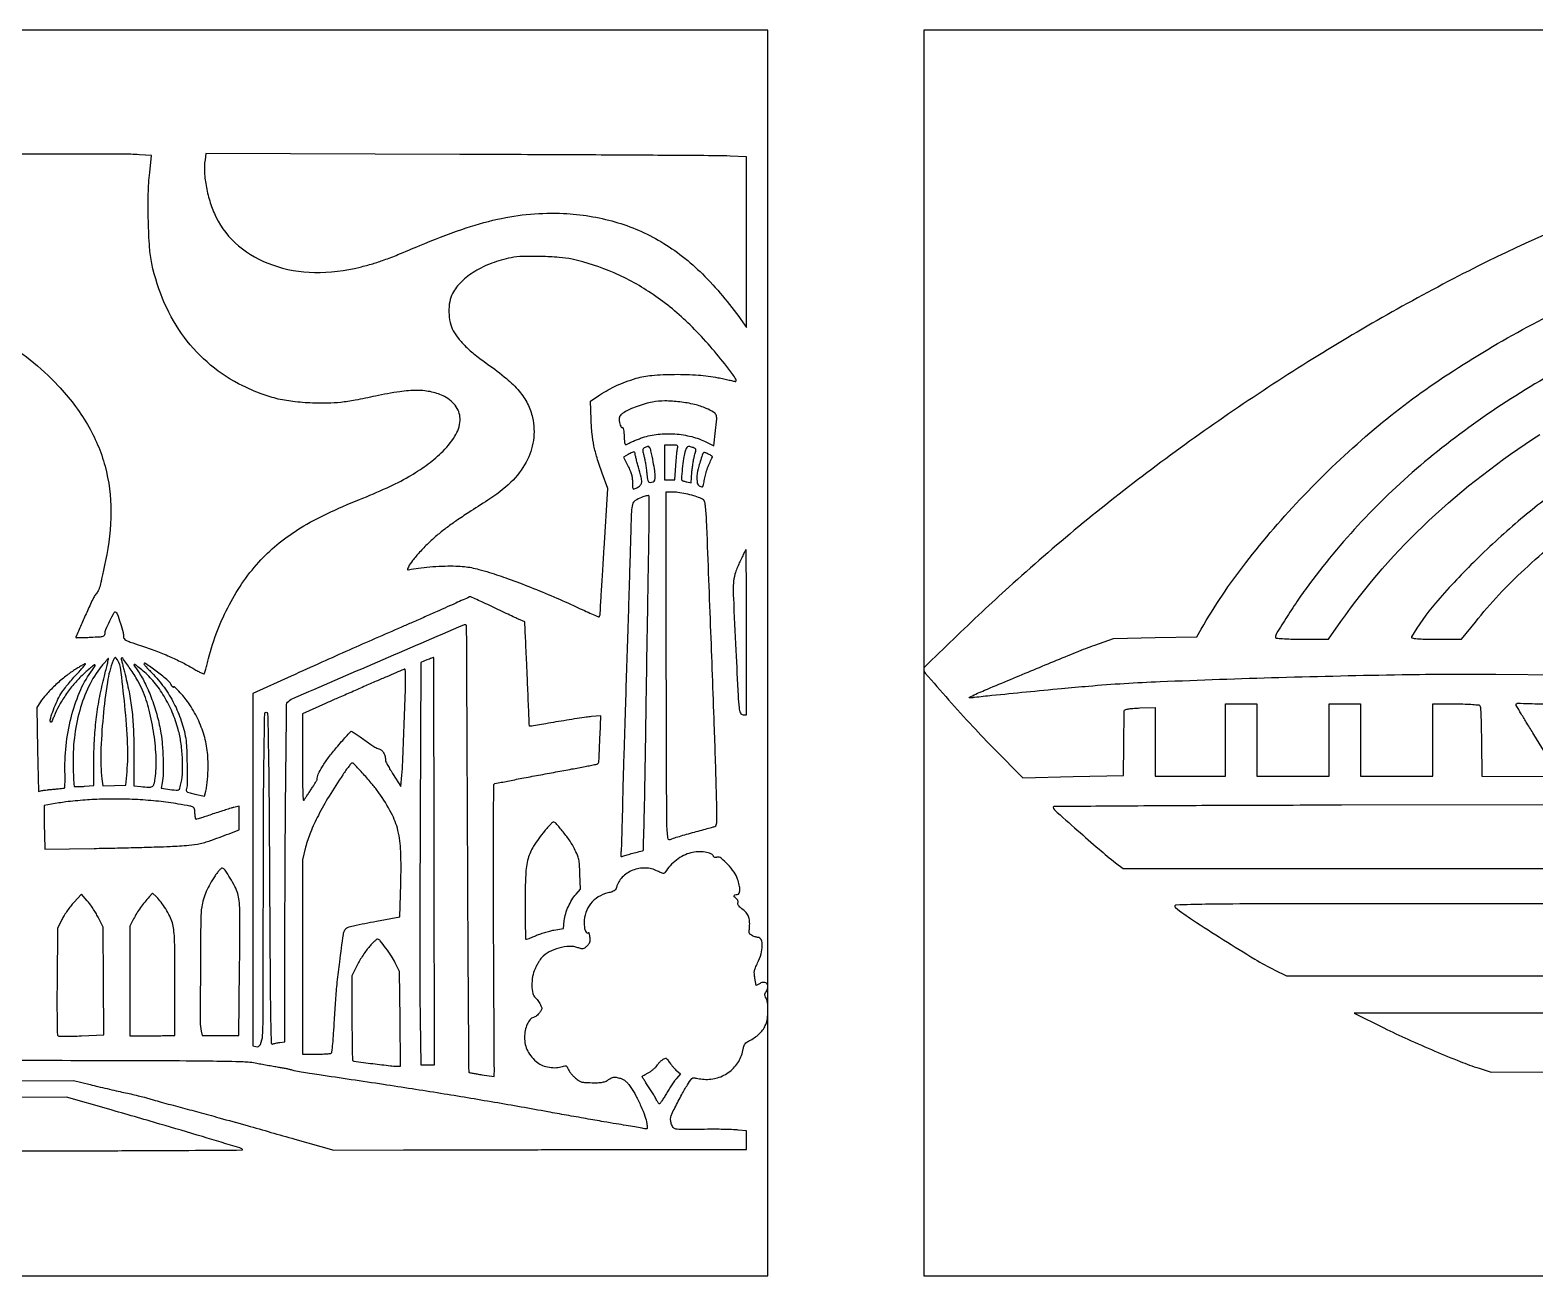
# Model space of a CAD drawing. Header units: millimetres. Extents: x 8 to 202, y 10 to 284.
# Drawn here: x 53.81 to 102.12, y 102 to 142 of the extents above; entities that cross this region are included whole.
import ezdxf

# ---------------------------------------------------------------- set-up
doc = ezdxf.new("R2010")
doc.units = ezdxf.units.MM
doc.layers.add('CUT', color=1, linetype='Continuous')
doc.layers.add('ENGRAVE', color=7, linetype='Continuous')

msp = doc.modelspace()

# ---------------------------------------------------------------- linework, layer by layer
at = {"layer": 'CUT'}
for points in [[(7.5, 102), (77.5, 102), (77.5, 142), (7.5, 142)], [(82.5, 102), (152.5, 102), (152.5, 142), (82.5, 142)]]:
    msp.add_lwpolyline(points, close=True, dxfattribs=at)
at = {"layer": 'ENGRAVE'}
for points in [[(45.417, 137.958, 0.000007), (44.394, 137.948, 0.132781)], [(52.823, 132.096, -0.035947), (53.814, 131.412, -0.034277), (54.714, 130.583, -0.055888), (55.651, 129.341, -0.067581), (56.218, 127.997, -0.067083), (56.409, 126.542, -0.053958), (56.234, 124.972, 0.001802), (56.189, 124.767, 0.001757), (56.146, 124.559, 0.001731), (56.108, 124.377, 0.006568), (56.087, 124.262, -0.027014), (56.066, 124.172, -0.02238), (56.035, 124.079, -0.022956), (55.998, 123.996, -0.054837), (55.962, 123.939, 0.016753), (55.925, 123.89, 0.011173), (55.885, 123.831, 0.011256), (55.849, 123.772, 0.02158), (55.824, 123.723, 0.002421), (55.631, 123.304, 0.002722), (55.449, 122.9, 0.000257), (55.278, 122.511, 0.332975), (55.281, 122.496, 0.181993), (55.293, 122.492, 0.000791), (55.426, 122.495, 0.00366), (55.578, 122.499, 0.002284), (55.757, 122.507, 0.003569), (56.045, 122.522, 0.045201), (56.153, 122.539, 0.160045), (56.201, 122.569, 0.175375), (56.22, 122.621, -0.101168), (56.248, 122.757, -0.013108), (56.372, 123.028, -0.007492), (56.512, 123.303, -0.434237), (56.561, 123.316, -0.173898), (56.611, 123.253, -0.006158), (56.71, 122.952, -0.009271), (56.796, 122.657, -0.085668), (56.809, 122.525, 0.190215), (56.828, 122.463, 0.104516), (56.891, 122.411, 0.035567), (57.028, 122.353, 0.003637), (57.362, 122.239, -0.009833), (57.847, 122.067, -0.012767), (58.284, 121.89, -0.013842), (58.679, 121.705, -0.016884), (59.037, 121.509, 0.007107), (59.169, 121.433, 0.011467), (59.283, 121.373, 0.005307), (59.38, 121.327, 0.315871), (59.398, 121.33, 0.124717), (59.41, 121.349, 0.001651), (59.449, 121.484, 0.004614), (59.494, 121.642, 0.002999), (59.542, 121.825, -0.028579), (59.828, 122.721, -0.030524), (60.209, 123.557, -0.031398), (60.677, 124.319, -0.034567), (61.224, 124.991, -0.035864), (61.812, 125.535, -0.031453), (62.497, 126.017, -0.026932), (63.334, 126.469, -0.015422), (64.388, 126.928, 0.012068), (65.272, 127.307, 0.022426), (65.967, 127.662, 0.026943), (66.53, 128.025, 0.033488), (67.009, 128.422, 0.060779), (67.45, 128.958, 0.12763), (67.616, 129.467, 0.167238), (67.495, 129.902, 0.125018), (67.118, 130.232, 0.062947), (66.709, 130.379, 0.053166), (66.252, 130.431, 0.039361), (65.68, 130.39, 0.015491), (64.902, 130.248, -0.006884), (64.249, 130.116, -0.018715), (63.783, 130.047, -0.022447), (63.363, 130.02, -0.014498), (62.875, 130.024, -0.02026), (62.249, 130.073, -0.030728), (61.711, 130.171, -0.031353), (61.198, 130.333, -0.022311), (60.645, 130.574, -0.058762), (59.609, 131.244, -0.059959), (58.765, 132.132, -0.057811), (58.132, 133.225, -0.048411), (57.72, 134.502, -0.038013), (57.647, 135.023, -0.010051), (57.61, 135.864, -0.010676), (57.608, 136.74, -0.021777), (57.652, 137.426), (57.71, 137.97), (57.324, 137.997, 0.017658), (56.761, 138.017, 0.000529), (54.406, 138.015, 0.000979), (51.488, 138.004, 0.000524)], [(104.932, 136.439, 0.028718), (99.987, 134.264, 0.021854), (94.836, 131.346, 0.021324), (89.809, 127.895, 0.023115), (85.233, 124.114, 0.00421), (84.378, 123.324, 0.003222), (83.456, 122.447, 0.000427), (82.532, 121.556, 0.203373), (82.5, 121.481, 0.18169), (82.549, 121.352, 0.001408), (83.301, 120.496, 0.005676), (84.074, 119.644, 0.00785), (84.787, 118.897), (85.679, 117.993), (87.298, 118.03), (88.918, 118.066), (88.925, 119.067, -0.00064), (88.928, 119.457, -0.000958), (88.933, 119.796, -0.000389), (88.937, 120.088, -0.021078), (88.94, 120.143, -0.291934), (88.968, 120.178, -0.038285), (89.064, 120.204, -0.027686), (89.214, 120.223, -0.008999), (89.438, 120.235), (89.928, 120.252), (89.928, 119.15), (89.928, 118.048), (91.057, 118.048), (92.186, 118.048), (92.186, 119.207), (92.186, 120.366), (92.691, 120.366), (93.196, 120.366), (93.196, 119.207), (93.196, 118.048), (94.355, 118.048), (95.514, 118.048), (95.514, 119.207), (95.514, 120.366), (96.019, 120.366), (96.524, 120.366), (96.524, 119.207), (96.524, 118.048), (97.683, 118.048), (98.841, 118.048), (98.841, 119.207), (98.841, 120.366), (99.581, 120.366, -0.006703), (99.884, 120.362, -0.012904), (100.126, 120.349, -0.008364), (100.316, 120.331, -0.230282), (100.358, 120.305, -0.126937), (100.373, 120.255, -0.001792), (100.387, 119.939, -0.004855), (100.399, 119.572, -0.003164), (100.405, 119.147), (100.416, 118.05), (102.727, 118.034)], [(102.927, 121.287), (100.869, 121.307, 0.006637), (97.856, 121.296, 0.002994), (93.905, 121.205, 0.002773), (90.089, 121.073, 0.011505), (87.789, 120.928, 0.002022), (86.926, 120.85, 0.000891), (85.786, 120.741, 0.000742), (84.688, 120.631, 0.004797), (84.134, 120.57, -0.005172), (84.01, 120.557, -0.089608), (83.97, 120.56, -0.639221), (83.967, 120.573, -0.035149), (84.015, 120.602, -0.017625), (84.45, 120.802, -0.000824), (85.942, 121.425, -0.001066), (87.407, 122.03, -0.011888), (87.997, 122.256), (88.591, 122.468), (89.93, 122.493), (91.27, 122.519), (91.411, 122.764, -0.035139), (92.838, 124.896, -0.025617), (94.7, 127.057, -0.025099), (96.826, 129.07, -0.028909), (99.049, 130.76, -0.044458), (104.206, 133.6, -0.044433)], [(103.549, 131.43, 0.053473), (98.715, 128.245, 0.060429), (94.886, 124.22, 0.010184), (94.535, 123.728, 0.007556), (94.167, 123.171, 0.002983), (93.826, 122.629, 0.140133), (93.79, 122.506, 0.385089), (93.815, 122.479, 0.007524), (94.016, 122.462, 0.012397), (94.283, 122.449, 0.005193), (94.643, 122.446), (95.495, 122.446), (95.89, 123.008, -0.051821), (98.717, 126.251, -0.045047), (102.279, 129.017, -0.043758)], [(103.042, 127.366, 0.022264), (101.584, 126.23, 0.018891), (100.148, 124.907, 0.019374), (98.927, 123.596, 0.047298), (98.164, 122.52, 0.494699), (98.18, 122.483, 0.040173), (98.301, 122.461, 0.020047), (98.527, 122.449, 0.003662), (98.945, 122.446), (99.769, 122.446), (100.209, 122.995, -0.037628), (101.785, 124.684, -0.03003), (103.714, 126.26, -0.029517)], [(105.168, 117.127), (95.914, 117.112, 0.000498), (92.365, 117.103, 0.000831), (89.378, 117.087, 0.000028), (86.68, 117.068, 0.412149), (86.66, 117.048, 0.21307), (86.696, 116.966, 0.000935), (87.431, 116.31, 0.004913), (88.128, 115.701, 0.011843), (88.659, 115.268), (88.905, 115.077), (96.861, 115.077), (104.817, 115.077)], [(107.718, 113.948), (99.075, 113.947, 0.000168), (93.317, 113.944, 0.003288), (91.541, 113.931, 0.005545), (90.607, 113.908, 0.697678), (90.581, 113.828, 0.021925), (91.133, 113.43, 0.004727), (92.124, 112.793, 0.004904), (93.131, 112.172, 0.018925), (93.774, 111.817), (94.143, 111.631), (117.503, 111.631)], [(50.835, 108.267), (55.208, 108.274), (55.746, 108.141, 0.002215), (55.991, 108.082, 0.001306), (56.285, 108.013, 0.001307), (56.578, 107.946, 0.002238), (56.823, 107.891, -0.003589), (57.048, 107.841, -0.003285), (57.279, 107.786, -0.003284), (57.485, 107.734, -0.010734), (57.62, 107.695, 0.00591), (57.766, 107.653, 0.001208), (58.024, 107.581, 0.001273), (58.325, 107.499, 0.001195), (58.632, 107.417, -0.001748), (59.225, 107.257, -0.001326), (59.874, 107.079, -0.000801), (60.778, 106.826, -0.000181), (62.314, 106.393), (63.565, 106.04), (65.805, 106.045, -0.000149), (66.958, 106.048, -0.000047), (68.674, 106.051, -0.000047), (70.585, 106.054, -0.000053), (72.428, 106.056), (76.811, 106.062), (76.811, 106.358), (76.811, 106.653), (76.543, 106.684, 0.018072), (76.396, 106.695, 0.004106), (76.145, 106.703, 0.004245), (75.856, 106.708, 0.004115), (75.563, 106.707, -0.001035), (74.729, 106.701, -0.039903), (74.544, 106.715, -0.195436), (74.455, 106.768, -0.095682), (74.396, 106.889, -0.036509), (74.374, 107.004, -0.084944), (74.379, 107.091, -0.05293), (74.414, 107.194, -0.007748), (74.51, 107.395, -0.00749), (74.734, 107.826, -0.018547), (74.915, 108.132, -0.016582), (75.06, 108.343, -0.343479), (75.129, 108.363, 0.051868), (75.169, 108.351, 0.007979), (75.252, 108.337, 0.008837), (75.35, 108.325, 0.007571), (75.454, 108.314, 0.094606), (75.884, 108.36, 0.091973), (76.272, 108.561, 0.092268), (76.56, 108.887, 0.095971), (76.708, 109.291, -0.033485), (76.731, 109.393, -0.097692), (76.765, 109.456, -0.083865), (76.823, 109.508, -0.020565), (76.935, 109.571, 0.036208), (77.102, 109.672, 0.04434), (77.241, 109.79, 0.046682), (77.352, 109.925, 0.048692), (77.433, 110.077, 0.068537), (77.482, 110.26, 0.028624), (77.498, 110.516, 0.027852), (77.486, 110.765, 0.093616), (77.439, 110.921, -0.024289), (77.409, 110.988, -0.095316), (77.4, 111.032, -0.11492), (77.41, 111.072, -0.043452), (77.439, 111.121, 0.112933), (77.498, 111.258, 0.204034), (77.472, 111.375, 0.237222), (77.375, 111.425, 0.138157), (77.246, 111.391), (77.126, 111.32), (77.083, 111.555, -0.01993), (77.063, 111.699, -0.067467), (77.067, 111.794, -0.059486), (77.095, 111.89, -0.01316), (77.168, 112.047, 0.045969), (77.279, 112.336, 0.066248), (77.318, 112.606, 0.100297), (77.282, 112.797, 0.304619), (77.177, 112.868, -0.05511), (77.146, 112.871, -0.017115), (77.101, 112.883, -0.016883), (77.05, 112.9, -0.017835), (77.002, 112.92, -0.051892), (76.937, 112.958, -0.157328), (76.907, 112.999, -0.089346), (76.899, 113.064, -0.01036), (76.908, 113.211, 0.039139), (76.91, 113.401, 0.082118), (76.876, 113.544, 0.085397), (76.798, 113.665, 0.045131), (76.666, 113.786, -0.024996), (76.599, 113.843, -0.060108), (76.558, 113.892, -0.086225), (76.538, 113.938, -0.123323), (76.538, 113.982, 0.091089), (76.541, 114.02, 0.083449), (76.53, 114.059, 0.074904), (76.506, 114.095, 0.055087), (76.47, 114.127, -0.05824), (76.417, 114.174, -0.281114), (76.41, 114.212, -0.254701), (76.441, 114.238, -0.051075), (76.516, 114.246, 0.297879), (76.574, 114.284, 0.099846), (76.596, 114.386, 0.058511), (76.58, 114.544, 0.027334), (76.524, 114.743, 0.07247), (76.411, 114.964, 0.035118), (76.209, 115.209, 0.030285), (75.993, 115.411, 0.241351), (75.863, 115.44, -0.053395), (75.824, 115.434, -0.083682), (75.791, 115.438, -0.103016), (75.765, 115.452, -0.126221), (75.749, 115.474, 0.213457), (75.668, 115.556, 0.05326), (75.481, 115.604, 0.04864), (75.251, 115.617, 0.04898), (75.023, 115.584, 0.058721), (74.793, 115.498, 0.043588), (74.563, 115.353, 0.043131), (74.358, 115.169, 0.053522), (74.205, 114.964, -0.103988), (74.172, 114.929, -0.192239), (74.135, 114.919, -0.075604), (74.077, 114.937, -0.007829), (73.95, 114.999, 0.113804), (73.566, 115.096, 0.099914), (73.158, 115.022, 0.103234), (72.822, 114.799, 0.130413), (72.637, 114.476, -0.070397), (72.61, 114.411, -0.112822), (72.568, 114.367, -0.070289), (72.496, 114.334, -0.014722), (72.364, 114.297, 0.078213), (72.052, 114.167, 0.087119), (71.808, 113.951, 0.087515), (71.654, 113.666, 0.0798), (71.599, 113.336, 0.036036), (71.61, 113.186, 0.068527), (71.643, 113.07, 0.147298), (71.689, 113.016, 0.352991), (71.738, 113.021, -0.530394), (71.748, 113.019, -0.036611), (71.759, 112.986, -0.027307), (71.77, 112.935, -0.013719), (71.778, 112.869, -0.027832), (71.782, 112.773, -0.077276), (71.77, 112.706, -0.083834), (71.74, 112.649, -0.036905), (71.683, 112.586, -0.025066), (71.611, 112.524, -0.124607), (71.562, 112.502, -0.109786), (71.507, 112.505, -0.017418), (71.401, 112.538, 0.095541), (71.123, 112.58, 0.057137), (70.791, 112.528, 0.056231), (70.473, 112.4, 0.081406), (70.233, 112.215, 0.040912), (70.189, 112.159, 0.012903), (70.133, 112.069, 0.012791), (70.074, 111.965, 0.013856), (70.023, 111.861, 0.062098), (69.944, 111.61, 0.048257), (69.92, 111.324, 0.050247), (69.948, 111.071, 0.171064), (70.034, 110.932, -0.04516), (70.071, 110.896, -0.019275), (70.114, 110.842, -0.018886), (70.155, 110.781, -0.023568), (70.188, 110.721, -0.019586), (70.229, 110.63, -0.117099), (70.237, 110.58, -0.118827), (70.221, 110.531, -0.020424), (70.166, 110.45, -0.036371), (70.123, 110.4, -0.030989), (70.071, 110.353, -0.032171), (70.017, 110.317, -0.072697), (69.972, 110.298, 0.16248), (69.865, 110.23, 0.065283), (69.773, 110.08, 0.055566), (69.709, 109.879, 0.046029), (69.685, 109.655, 0.061726), (69.71, 109.432, 0.060976), (69.788, 109.22, 0.057757), (69.92, 109.024, 0.046357), (70.102, 108.847, 0.082709), (70.265, 108.755, 0.048969), (70.482, 108.699, 0.048515), (70.709, 108.687, 0.073651), (70.903, 108.724, -0.025799), (70.98, 108.746, -0.165072), (71.019, 108.742, -0.16478), (71.049, 108.715, -0.025685), (71.083, 108.643, 0.050058), (71.114, 108.585, 0.019447), (71.169, 108.51, 0.019022), (71.234, 108.434, 0.022369), (71.302, 108.367, 0.0244), (71.403, 108.284, 0.067421), (71.483, 108.24, 0.063466), (71.575, 108.217, 0.01981), (71.717, 108.207, 0.00958), (71.987, 108.202, 0.034557), (72.158, 108.215, 0.054199), (72.281, 108.246, 0.069697), (72.383, 108.301, -0.033027), (72.474, 108.36, -0.098758), (72.544, 108.382, -0.079144), (72.626, 108.378, -0.016381), (72.766, 108.344, -0.058515), (72.851, 108.309, -0.055769), (72.927, 108.256, -0.041763), (73.005, 108.173, -0.01614), (73.1, 108.047, -0.031149), (73.26, 107.785, -0.017987), (73.421, 107.453, -0.01759), (73.552, 107.125, -0.052208), (73.61, 106.891, -0.008057), (73.624, 106.771, -0.136941), (73.618, 106.732, -0.305833), (73.593, 106.718, -0.04208), (73.532, 106.727, 0.01285), (73.461, 106.741, 0.000634), (73.225, 106.782, 0.001025), (72.945, 106.83, 0.00074), (72.632, 106.882, -0.001828), (72.231, 106.95, -0.000651), (71.658, 107.05, -0.000646), (71.03, 107.161, -0.000762), (70.435, 107.268, 0.002481), (68.717, 107.571, 0.002471), (66.992, 107.858, 0.002299), (65.155, 108.145, 0.001631), (63.091, 108.452, -0.003058), (62.787, 108.497, -0.004318), (62.518, 108.542, -0.002539), (62.291, 108.583, -0.059375), (62.229, 108.603, 0.045054), (62.177, 108.62, 0.007329), (62.073, 108.644, 0.008028), (61.95, 108.669, 0.006992), (61.82, 108.69, -0.004098), (61.667, 108.715, -0.001973), (61.472, 108.749, -0.001956), (61.268, 108.786, -0.002801), (61.088, 108.82, 0.040656), (60.652, 108.87, 0.004988), (59.692, 108.891, 0.00241), (57.957, 108.904, 0.000197), (53.42, 108.914, 0.000296), (50.612, 108.918, 0.000459)]]:
    msp.add_lwpolyline(points, format="xyb", dxfattribs=at)
for points in [[(59.428, 137.835, 0.052987), (59.41, 137.43, 0.031748), (59.471, 136.951, 0.030529), (59.598, 136.456, 0.034385), (59.78, 136, 0.107196), (60.504, 135.073, 0.090041), (61.592, 134.458, 0.080587), (62.938, 134.221, 0.06418), (64.405, 134.39, 0.011172), (64.811, 134.5, 0.014793), (65.175, 134.62, 0.010402), (65.617, 134.79, 0.002722), (66.32, 135.082, -0.016242), (67.67, 135.601, -0.028658), (68.818, 135.928, -0.032983), (69.874, 136.091, -0.033528), (70.936, 136.113, -0.057795), (72.589, 135.844, -0.065566), (74.062, 135.207, -0.061376), (75.394, 134.17, -0.042358), (76.63, 132.708), (76.811, 132.454), (76.811, 135.192), (76.811, 137.929), (76.283, 137.955, 0.01048), (75.887, 137.966, 0.00015), (73.517, 137.981, 0.000415), (70.768, 137.996, 0.000274), (67.606, 138.008), (59.458, 138.035)], [(69.251, 134.689, 0.04002), (68.633, 134.514, 0.04794), (68.09, 134.25, 0.053131), (67.658, 133.919, 0.080746), (67.372, 133.543, 0.080592), (67.283, 133.28, 0.047234), (67.258, 132.947, 0.046896), (67.297, 132.612, 0.073106), (67.398, 132.34, 0.045488), (67.564, 132.094, 0.029862), (67.795, 131.842, 0.02465), (68.101, 131.574, 0.013819), (68.497, 131.278, -0.019776), (69.106, 130.811, -0.044802), (69.518, 130.402, -0.057474), (69.784, 129.998, -0.062504), (69.942, 129.556, -0.090653), (69.97, 128.827, -0.08867), (69.739, 128.129, -0.077531), (69.246, 127.481, -0.05062), (68.504, 126.902, 0.002709), (67.898, 126.514, 0.007792), (67.482, 126.237, 0.010743), (67.161, 126.005, 0.012651), (66.868, 125.771, 0.018454), (66.59, 125.52, 0.016142), (66.318, 125.238, 0.016371), (66.089, 124.967, 0.04724), (65.956, 124.761, 0.014816), (65.924, 124.695, 0.334204), (65.929, 124.676, 0.220495), (65.952, 124.669, 0.007686), (66.045, 124.687, -0.019384), (66.364, 124.738, -0.011793), (66.744, 124.774, -0.011698), (67.133, 124.793, -0.0167), (67.478, 124.791, -0.012391), (67.758, 124.772, -0.024083), (67.981, 124.741, -0.020767), (68.219, 124.686, -0.006997), (68.562, 124.586, -0.012591), (69.165, 124.384, -0.007305), (69.879, 124.113, -0.007052), (70.628, 123.804, -0.0079), (71.341, 123.485, 0.002263), (71.607, 123.361, 0.003494), (71.839, 123.258, 0.001142), (72.04, 123.17, 0.102756), (72.072, 123.163, 0.262823), (72.089, 123.173, 0.057005), (72.103, 123.204, 0.045534), (72.114, 123.249, 0.029381), (72.118, 123.303, -0.010755), (72.121, 123.407, -0.000191), (72.154, 123.965, -0.000479), (72.194, 124.615, -0.000319), (72.24, 125.36), (72.359, 127.277), (72.177, 127.778, -0.011835), (72.013, 128.267, -0.024732), (71.913, 128.655, -0.026269), (71.855, 129.037, -0.015245), (71.824, 129.499), (71.803, 130.085), (72.106, 130.286, -0.017861), (72.374, 130.451, -0.021708), (72.637, 130.585, -0.020213), (72.925, 130.703, -0.012501), (73.272, 130.819, -0.053902), (73.769, 130.914, -0.01851), (74.501, 130.947, -0.018888), (75.267, 130.925, -0.033167), (75.895, 130.84, -0.002158), (76.085, 130.801, -0.002956), (76.256, 130.764, -0.001917), (76.399, 130.731, -0.03459), (76.444, 130.717, 0.434197), (76.479, 130.734, 0.211258), (76.473, 130.789, 0.02813), (76.369, 130.944, 0.003132), (76.111, 131.281, 0.033456), (74.998, 132.535, 0.044222), (73.82, 133.506, 0.047396), (72.562, 134.203, 0.049146), (71.211, 134.641, 0.034959), (70.798, 134.702, 0.012812), (70.209, 134.731, 0.012469), (69.627, 134.731, 0.042635)], [(73.788, 130.057, 0.02622), (73.562, 130.003, 0.016047), (73.302, 129.918, 0.01603), (73.056, 129.819, 0.036905), (72.88, 129.725, 0.025407), (72.8, 129.669, 0.070613), (72.753, 129.62, 0.092896), (72.729, 129.568, 0.070157), (72.721, 129.506, 0.034855), (72.732, 129.399, 0.055492), (72.757, 129.311, 0.080181), (72.791, 129.255, 0.306374), (72.828, 129.245, -0.426597), (72.845, 129.236, -0.022499), (72.861, 129.17, -0.023981), (72.874, 129.079, -0.013359), (72.882, 128.968, 0.008172), (72.894, 128.763, 0.13895), (72.917, 128.701, 0.35654), (72.96, 128.69, 0.045813), (73.048, 128.74, -0.046571), (73.102, 128.771, -0.008185), (73.211, 128.818, -0.00881), (73.341, 128.869, -0.007816), (73.477, 128.918, -0.055387), (73.97, 129.025, -0.044202), (74.514, 129.034, -0.044191), (75.051, 128.947, -0.055275), (75.523, 128.769), (75.764, 128.647), (75.82, 129.143, 0.008558), (75.855, 129.514, 0.120134), (75.833, 129.645, 0.166798), (75.754, 129.733, 0.020429), (75.519, 129.852, 0.049475), (75.145, 129.979, 0.027602), (74.671, 130.062, 0.027566), (74.189, 130.092, 0.047445)], [(73.53, 128.589, 0.09895), (73.494, 128.557, 0.153349), (73.48, 128.518, 0.067477), (73.486, 128.456, 0.008264), (73.52, 128.322, -0.017116), (73.545, 128.213, -0.007942), (73.571, 128.07, -0.007857), (73.593, 127.919, -0.010852), (73.608, 127.783, 0.012351), (73.631, 127.579, 0.121776), (73.663, 127.5, 0.264549), (73.717, 127.475, 0.070209), (73.813, 127.497, 0.234511), (73.863, 127.55, 0.069857), (73.879, 127.663, 0.038184), (73.866, 127.846, 0.009829), (73.816, 128.138, 0.005433), (73.745, 128.491, 0.089066), (73.7, 128.602, 0.306988), (73.636, 128.629, 0.085886)], [(74.183, 128.117), (74.183, 127.557), (74.349, 127.557), (74.515, 127.557), (74.543, 128.02, -0.003933), (74.556, 128.204, -0.004902), (74.571, 128.376, -0.004008), (74.586, 128.519, -0.03704), (74.598, 128.58, 0.068476), (74.605, 128.635, 0.281144), (74.588, 128.663, 0.108063), (74.54, 128.675, 0.007934), (74.403, 128.677), (74.183, 128.677)], [(74.831, 128.447, 0.033968), (74.789, 128.243, 0.009657), (74.751, 127.921, 0.003166), (74.719, 127.58, 0.291109), (74.741, 127.537, 0.059752), (74.757, 127.531, 0.005669), (74.797, 127.52, 0.007181), (74.845, 127.507, 0.005598), (74.898, 127.495), (75.032, 127.467), (75.058, 127.803, -0.011752), (75.073, 127.946, -0.009368), (75.095, 128.101, -0.009492), (75.121, 128.243, -0.023456), (75.147, 128.345, 0.007634), (75.186, 128.482, 0.110601), (75.188, 128.531, 0.21887), (75.167, 128.563, 0.042293), (75.103, 128.593, 0.036764), (74.987, 128.628, 0.179434), (74.92, 128.618, 0.170224), (74.873, 128.567, 0.032392)], [(73.015, 128.376), (72.86, 128.293), (73.005, 128.006, -0.015949), (73.075, 127.854, -0.032708), (73.118, 127.731, -0.037687), (73.142, 127.614, -0.030266), (73.149, 127.487, 0.007511), (73.152, 127.314, 0.19754), (73.17, 127.273, 0.301802), (73.208, 127.266, 0.016364), (73.324, 127.321, 0.11013), (73.412, 127.395, 0.157414), (73.446, 127.49, 0.069022), (73.429, 127.644, 0.009169), (73.343, 127.962, -0.004253), (73.302, 128.109, -0.005669), (73.267, 128.243, -0.004068), (73.24, 128.356, -0.056586), (73.235, 128.398, 0.125993), (73.224, 128.44, 0.300854), (73.197, 128.455, 0.088179), (73.141, 128.439, 0.008723)], [(75.41, 128.408, 0.019207), (75.278, 127.996, 0.045939), (75.22, 127.68, 0.069738), (75.232, 127.461, 0.24288), (75.317, 127.353, 0.072685), (75.376, 127.336, 0.290162), (75.409, 127.351, 0.096564), (75.431, 127.405, 0.005939), (75.462, 127.576, -0.027033), (75.501, 127.748, -0.01749), (75.564, 127.942, -0.017454), (75.641, 128.132, -0.026096), (75.722, 128.292, 0.362445), (75.719, 128.305, 0.023425), (75.686, 128.33, 0.025502), (75.64, 128.359, 0.015291), (75.583, 128.389, 0.015212), (75.506, 128.422, 0.068527), (75.458, 128.434, 0.150203), (75.428, 128.429, 0.186144)], [(73.438, 126.997, 0.058317), (73.238, 126.892, 0.177558), (73.151, 126.77, 0.058148), (73.116, 126.545, 0.002451), (73.091, 125.737, -0.000698), (73.075, 125.187, -0.000243), (73.051, 124.393, -0.000241), (73.024, 123.519, -0.000281), (72.998, 122.689, 0.000103), (72.917, 120.185, 0.00052), (72.874, 118.785, 0.00091), (72.846, 117.806, 0.001213), (72.825, 116.917, -0.001224), (72.814, 116.468, -0.001662), (72.802, 116.062, -0.001102), (72.79, 115.722, -0.01866), (72.782, 115.609, 0.01053), (72.773, 115.515, 0.117398), (72.779, 115.478, 0.326614), (72.799, 115.466, 0.080025), (72.838, 115.476, -0.032446), (72.907, 115.501, -0.003836), (73.064, 115.545, -0.004424), (73.258, 115.595, -0.003126), (73.476, 115.648, 0.339099), (73.5, 115.678, 0.000417), (73.524, 116.504, 0.002505), (73.548, 117.578, 0.000758), (73.575, 119.207, -0.00018), (73.598, 120.721, -0.000148), (73.623, 122.338, -0.000149), (73.648, 123.824, -0.000395), (73.666, 124.886, 0.001352), (73.679, 125.706, 0.00221), (73.685, 126.4, 0.000268), (73.687, 127.019, 0.205739), (73.675, 127.047, 0.226522), (73.653, 127.054, 0.020186), (73.593, 127.044, 0.023191), (73.519, 127.025, 0.015924)], [(74.224, 127.008, 0.003329), (74.217, 125.443, 0.000263), (74.226, 121.285, 0.000065), (74.24, 116.741, 0.017224), (74.254, 116.348, 0.004201), (74.273, 116.12, 0.054516), (74.289, 116.037, 0.251465), (74.317, 116.01, 0.194952), (74.36, 116.015, -0.046761), (74.416, 116.038, -0.002412), (74.602, 116.096, -0.003816), (74.826, 116.162, -0.002759), (75.075, 116.232, 0.000285), (75.325, 116.301, 0.000396), (75.549, 116.363, 0.000242), (75.738, 116.415, 0.005049), (75.794, 116.432, 0.263202), (75.841, 116.481, 0.050785), (75.86, 116.607, 0.016981), (75.863, 116.86, 0.001222), (75.846, 117.559, 0.002207), (75.778, 119.704, 0.000712), (75.66, 122.881, 0.000188), (75.529, 126.268, 0.020052), (75.492, 126.728, 0.025735), (75.474, 126.832, 0.099442), (75.447, 126.892, 0.107099), (75.401, 126.934, 0.032354), (75.315, 126.977, 0.030347), (75.117, 127.046, 0.015762), (74.862, 127.109, 0.015668), (74.608, 127.155, 0.037196), (74.417, 127.169), (74.226, 127.169)], [(76.58, 124.891, 0.03388), (76.441, 124.534, 0.06619), (76.389, 124.234, 0.021177), (76.39, 123.77, 0.00085), (76.469, 122.086, 0.000558), (76.541, 120.62, 0.015705), (76.572, 120.24, 0.077825), (76.618, 120.074, 0.294824), (76.704, 120.018), (76.811, 120.018), (76.811, 122.668, 0.000532), (76.81, 123.684, 0.000887), (76.806, 124.539, 0.000032), (76.802, 125.311, 0.412515), (76.796, 125.317, 0.281917), (76.787, 125.312, 0.000868), (76.726, 125.192, 0.004422), (76.658, 125.054, 0.002707)], [(67.205, 123.478, -0.00141), (66.878, 123.332, -0.000795), (66.481, 123.156, -0.000793), (66.08, 122.979, -0.001301), (65.74, 122.831, 0.001221), (64.892, 122.463, 0.001262), (64.056, 122.094, 0.001187), (63.176, 121.701, 0.000857), (62.197, 121.259), (60.958, 120.697), (60.958, 115.043), (60.958, 109.389), (61.055, 109.363, 0.368167), (61.207, 109.434, 0.092208), (61.276, 109.722, 0.013038), (61.297, 110.454, 0.000302), (61.3, 113.912, -0.000741), (61.306, 116.861, -0.002847), (61.323, 118.694, -0.000587), (61.344, 120.058, -0.409209), (61.392, 120.105, -0.407538), (61.439, 120.059, -0.000987), (61.46, 119.022, -0.002898), (61.481, 117.464, -0.000429), (61.501, 114.319, 0.000293), (61.519, 111.353, 0.003324), (61.535, 110.18, 0.002242), (61.552, 109.475, 0.522577), (61.599, 109.445, -0.032188), (61.637, 109.457, -0.009362), (61.696, 109.471, -0.009368), (61.764, 109.485, -0.009891), (61.831, 109.496), (61.992, 109.519), (61.993, 112.367, -0.001238), (62, 115.119, -0.001375), (62.02, 117.776, -0.000094), (62.048, 120.344, -0.183478), (62.077, 120.419, -0.106838), (62.244, 120.538, -0.000258), (64.972, 121.717, -0.000107), (67.753, 122.916, -0.40181), (67.813, 122.893, -0.111541), (67.815, 122.884, -0.000001), (67.825, 120.782, -0.000106), (67.836, 118.468, -0.000064), (67.849, 115.721, 0.000264), (67.862, 112.974, 0.000438), (67.877, 110.657, 0.000011), (67.892, 108.559, 0.197036), (67.9, 108.539, 0.148146), (67.918, 108.53, 0.002446), (68.031, 108.508, 0.0061), (68.163, 108.484, 0.003986), (68.316, 108.46), (68.712, 108.402), (68.715, 108.513, 0.008193), (68.716, 108.598, 0.000087), (68.714, 109.187, 0.000276), (68.71, 109.865, 0.00018), (68.705, 110.649, -0.00103), (68.693, 113.021, -0.001025), (68.692, 115.397, -0.000047), (68.695, 117.748, -0.198474), (68.714, 117.795, -0.148057), (68.737, 117.807, -0.000288), (69.142, 117.888, -0.002013), (69.598, 117.977, -0.001243), (70.136, 118.078, 0.000093), (70.691, 118.181, 0.000118), (71.202, 118.276, 0.000091), (71.631, 118.356, 0.001002), (71.803, 118.388, 0.008058), (71.979, 118.425, 0.105921), (72.039, 118.453, 0.189174), (72.067, 118.498, 0.037138), (72.077, 118.594, -0.002272), (72.081, 118.687, -0.0003), (72.089, 118.884, -0.000348), (72.099, 119.118, -0.000292), (72.109, 119.367), (72.137, 119.985), (71.835, 119.956, 0.010828), (71.668, 119.936, 0.002286), (71.376, 119.894, 0.002393), (71.038, 119.841, 0.002268), (70.694, 119.785, -0.000701), (70.371, 119.73, -0.001155), (70.098, 119.686, -0.000076), (69.853, 119.646, -0.197012), (69.847, 119.647, -0.230443), (69.843, 119.653, -0.000048), (69.828, 119.986, -0.000968), (69.811, 120.356, -0.000584), (69.793, 120.794, 0.000522), (69.773, 121.27, 0.000488), (69.752, 121.757, 0.000486), (69.732, 122.189, 0.001676), (69.718, 122.468), (69.69, 123.001), (69.492, 123.087, -0.006175), (69.377, 123.139, -0.00102), (69.157, 123.242, -0.001121), (68.899, 123.363, -0.000991), (68.631, 123.491, 0.001962), (68.374, 123.613, 0.003133), (68.154, 123.714, 0.000672), (67.961, 123.802, 0.151994), (67.941, 123.805, 0.059179), (67.922, 123.799, 0.000245), (67.714, 123.707, 0.001217), (67.479, 123.602, 0.000766)], [(56.097, 121.564, 0.058625), (55.696, 120.93, 0.043369), (55.404, 120.152, 0.040226), (55.233, 119.272, 0.034845), (55.193, 118.333, 0.003462), (55.201, 118.104, 0.005442), (55.211, 117.908, 0.001711), (55.222, 117.739, 0.180803), (55.232, 117.718, 0.194363), (55.251, 117.71, 0.006389), (55.336, 117.71, 0.011351), (55.438, 117.713, 0.007555), (55.554, 117.721), (55.854, 117.746), (55.858, 118.57, -0.014029), (55.882, 119.274, -0.016018), (55.945, 119.946, -0.016318), (56.049, 120.6, -0.015758), (56.197, 121.254, 0.002581), (56.251, 121.467, 0.004191), (56.294, 121.648, 0.000837), (56.331, 121.807, 0.247982), (56.327, 121.82, 0.436812), (56.318, 121.82, 0.002851), (56.254, 121.75, 0.008413), (56.181, 121.666, 0.004996)], [(56.477, 121.759, 0.053133), (56.294, 121.068, 0.014554), (56.156, 119.949, 0.015196), (56.083, 118.799, 0.038193), (56.119, 117.96), (56.146, 117.732), (56.517, 117.745), (56.888, 117.757), (56.925, 118.188, 0.03288), (56.942, 119.085, 0.013098), (56.853, 120.313, 0.007261), (56.715, 121.53, 0.162025), (56.563, 121.845, 0.261875), (56.544, 121.851, 0.141538), (56.522, 121.839, 0.074134), (56.499, 121.807, 0.031032)], [(56.738, 121.821, 0.068485), (56.74, 121.8, 0.001076), (56.768, 121.682, 0.00283), (56.802, 121.546, 0.001868), (56.842, 121.39, -0.014831), (56.988, 120.756, -0.020302), (57.079, 120.177, -0.018587), (57.128, 119.555, -0.009878), (57.145, 118.782), (57.146, 117.739), (57.365, 117.712, 0.016215), (57.62, 117.688, 0.144153), (57.729, 117.713, 0.19789), (57.789, 117.79, 0.035234), (57.828, 117.972, 0.043857), (57.859, 118.618, 0.025502), (57.788, 119.392, 0.025379), (57.638, 120.164, 0.039534), (57.423, 120.806, 0.033642), (57.269, 121.111, 0.014601), (57.026, 121.496, 0.010501), (56.785, 121.835, 0.708189)], [(66.554, 121.776), (66.355, 121.693), (66.334, 116.698, 0.000497), (66.328, 114.679, 0.000562), (66.325, 112.741, 0.000511), (66.327, 111.093, 0.0031), (66.334, 110.24), (66.355, 108.775), (66.575, 108.775), (66.795, 108.775), (66.785, 115.308, 0.000166), (66.781, 117.813, 0.000277), (66.775, 119.924, 0.000004), (66.769, 121.84, 0.229566), (66.764, 121.849, 0.252329), (66.754, 121.851, 0.003532), (66.697, 121.832, 0.008854), (66.631, 121.807, 0.005593)], [(55.209, 121.435, 0.028973), (54.92, 121.226, 0.017838), (54.605, 120.949, 0.017769), (54.323, 120.662, 0.043685), (54.142, 120.428), (54.032, 120.255), (54.055, 118.905), (54.078, 117.555), (54.191, 117.58, -0.020318), (54.253, 117.592, -0.004693), (54.358, 117.605, -0.004839), (54.48, 117.619, -0.004714), (54.604, 117.63, 0.005343), (54.72, 117.641, 0.008056), (54.821, 117.653, 0.003865), (54.907, 117.665, 0.160165), (54.923, 117.673, 0.192842), (54.93, 117.691, 0.001598), (54.933, 117.842, 0.005377), (54.934, 118.016, 0.003399), (54.932, 118.22, -0.035283), (54.98, 119.134, -0.035658), (55.156, 120.028, -0.037845), (55.44, 120.828, -0.05929), (55.812, 121.455, 0.037383), (55.902, 121.592, 0.747784), (55.879, 121.615, 0.058918), (55.749, 121.524, 0.006414), (55.479, 121.276, 0.031257), (55.215, 120.995, 0.022052), (54.954, 120.65, 0.022295), (54.73, 120.292, 0.038013), (54.581, 119.972, -0.009184), (54.533, 119.855, -0.040584), (54.499, 119.788, -0.212546), (54.478, 119.774, -0.422567), (54.463, 119.785, -0.110586), (54.473, 119.916, -0.015611), (54.561, 120.175, -0.018684), (54.678, 120.454, -0.025995), (54.804, 120.692, -0.025293), (54.883, 120.81, -0.009178), (55.006, 120.97, -0.009074), (55.147, 121.14, -0.010688), (55.288, 121.296, 0.005121), (55.415, 121.434, 0.009235), (55.516, 121.55, 0.004689), (55.594, 121.645, 0.630379), (55.589, 121.655, 0.128462), (55.564, 121.649, 0.003295), (55.462, 121.591, 0.006797), (55.343, 121.52, 0.004563)], [(57.148, 121.608, 0.007107), (57.169, 121.575, 0.001671), (57.205, 121.521, 0.001721), (57.246, 121.459, 0.001692), (57.288, 121.397, -0.038516), (57.515, 121.003, -0.023284), (57.724, 120.507, -0.022411), (57.896, 119.964, -0.024856), (58.012, 119.426, -0.022221), (58.057, 119.047, -0.011756), (58.081, 118.576, -0.011188), (58.083, 118.124, -0.039521), (58.055, 117.835), (58.023, 117.655), (58.231, 117.628, 0.006174), (58.502, 117.596, 0.142308), (58.578, 117.609, 0.212104), (58.621, 117.661, 0.01624), (58.666, 117.843, 0.046206), (58.708, 118.193, 0.020974), (58.701, 118.655, 0.020846), (58.653, 119.135, 0.031589), (58.568, 119.545, 0.033825), (58.377, 120.096, 0.03453), (58.113, 120.613, 0.036127), (57.796, 121.064, 0.047842), (57.442, 121.421, 0.004591), (57.272, 121.561, 0.02749), (57.178, 121.628, 0.282559), (57.153, 121.628, 0.41862)], [(57.469, 121.642, 0.184398), (57.474, 121.628, 0.001874), (57.544, 121.551, 0.005749), (57.627, 121.462, 0.003662), (57.725, 121.36, -0.037938), (58.112, 120.899, -0.036762), (58.43, 120.38, -0.037172), (58.665, 119.826, -0.040986), (58.807, 119.261, -0.03203), (58.838, 118.951, -0.005857), (58.851, 118.375, -0.003712), (58.854, 117.783, -0.076241), (58.826, 117.607, 0.220497), (58.831, 117.568, 0.139503), (58.866, 117.536, 0.052556), (58.946, 117.507, 0.008517), (59.106, 117.47), (59.408, 117.405), (59.455, 117.56, 0.040663), (59.475, 117.649, 0.00752), (59.495, 117.817, 0.008025), (59.513, 118.015, 0.007237), (59.525, 118.22, 0.0381), (59.506, 118.805, 0.043343), (59.398, 119.355, 0.043066), (59.196, 119.881, 0.036783), (58.897, 120.395, 0.021299), (58.755, 120.585, 0.018875), (58.591, 120.77, 0.015843), (58.447, 120.912, 0.652765), (58.417, 120.899, -0.5938), (58.41, 120.895, -0.069547), (58.392, 120.911, -0.029755), (58.365, 120.945, -0.012492), (58.333, 120.995, 0.083606), (58.199, 121.15, 0.011735), (57.864, 121.414, 0.007363), (57.516, 121.666, 0.607614)], [(64.922, 121.092, 0.000416), (64.529, 120.921, 0.000276), (64.08, 120.723, 0.000278), (63.643, 120.532, 0.000543), (63.295, 120.378), (62.552, 120.049), (62.555, 118.623, 0.001414), (62.558, 117.893, 0.008156), (62.567, 117.506, 0.012371), (62.582, 117.286, 0.71967), (62.609, 117.279, -0.005504), (62.639, 117.327, -0.000916), (62.699, 117.418, -0.001005), (62.769, 117.524, -0.00089), (62.843, 117.635, 0.005566), (62.913, 117.742, 0.008138), (62.972, 117.839, 0.004497), (63.02, 117.921, 0.130047), (63.026, 117.944, -0.111831), (63.063, 118.106, -0.025537), (63.197, 118.354, -0.02358), (63.395, 118.646, -0.015718), (63.647, 118.962, -0.001963), (63.812, 119.154, -0.002975), (63.957, 119.32, -0.001131), (64.083, 119.462, -0.07217), (64.109, 119.483, -0.277635), (64.136, 119.484, -0.007096), (64.246, 119.417, -0.013115), (64.375, 119.332, -0.008327), (64.521, 119.226, 0.009727), (64.673, 119.116, 0.011758), (64.82, 119.02, 0.010442), (64.947, 118.944, 0.075121), (65.013, 118.919, -0.131216), (65.094, 118.877, -0.077854), (65.162, 118.793, -0.068615), (65.207, 118.679, -0.062052), (65.223, 118.554, 0.116901), (65.234, 118.508, 0.008033), (65.296, 118.39, 0.01111), (65.376, 118.25, 0.008104), (65.471, 118.098), (65.718, 117.715), (65.748, 118.073, 0.010361), (65.775, 118.502, 0.000829), (65.82, 119.637, 0.00092), (65.861, 120.764, 0.008603), (65.869, 121.25, 0.013012), (65.867, 121.339, 0.021847), (65.86, 121.414, 0.017796), (65.85, 121.471, 0.381274), (65.837, 121.48, 0.075842), (65.812, 121.474, 0.000311), (65.555, 121.365, 0.001548), (65.262, 121.24, 0.000974)], [(103.246, 120.282, -0.030218), (103.332, 120.24, -0.020466), (103.425, 120.182, -0.020661), (103.51, 120.118, -0.038258), (103.572, 120.059, -0.03352), (103.731, 119.859, -0.002615), (104.114, 119.294, -0.001864), (104.503, 118.711, -0.054417), (104.584, 118.552, -0.434111), (104.562, 118.505, -0.051832), (104.436, 118.48, -0.020398), (104.184, 118.467, -0.002557), (103.637, 118.464), (102.655, 118.464), (102.085, 119.387, -0.001266), (101.867, 119.743, -0.002043), (101.683, 120.047, -0.00032), (101.521, 120.317, -0.135518), (101.515, 120.338, -0.420968), (101.566, 120.387, -0.002338), (102.31, 120.367, -0.005674), (103.01, 120.336, -0.085625)], [(63.852, 118.091, 0.011414), (63.41, 117.4, 0.017879), (63.066, 116.785, 0.020889), (62.814, 116.24, 0.035721), (62.656, 115.765), (62.552, 115.355), (62.552, 112.238), (62.552, 109.12), (62.994, 109.121, 0.006651), (63.166, 109.123, 0.0095), (63.319, 109.13, 0.005936), (63.447, 109.14, 0.127477), (63.482, 109.153, 0.220454), (63.504, 109.189, 0.002983), (63.53, 109.456, 0.007122), (63.557, 109.788, 0.003358), (63.582, 110.218, -0.005715), (63.623, 110.852, -0.007436), (63.675, 111.43, -0.006201), (63.751, 112.083, -0.002564), (63.871, 112.964, -0.084689), (63.917, 113.11, -0.179979), (64.004, 113.189, -0.04649), (64.193, 113.245, -0.001707), (64.929, 113.388), (65.684, 113.532), (65.714, 114.592, 0.015191), (65.712, 115.629, 0.051244), (65.621, 116.3, 0.062767), (65.407, 116.864, 0.031657), (65.008, 117.513, 0.020573), (64.8, 117.783, 0.009974), (64.513, 118.112, 0.003705), (64.215, 118.436, 0.207706), (64.142, 118.468, 0.228215), (64.12, 118.457, 0.004408), (64.042, 118.357, 0.009697), (63.952, 118.235, 0.006232)], [(55.868, 117.296, 0.007509), (55.58, 117.278, 0.005515), (55.262, 117.251, 0.005574), (54.962, 117.218, 0.012333), (54.734, 117.184), (54.26, 117.103), (54.262, 116.859, 0.001698), (54.263, 116.735, 0.000568), (54.265, 116.553, 0.000565), (54.269, 116.351, 0.000645), (54.272, 116.159), (54.282, 115.702), (55.865, 115.727, 0.0014), (56.534, 115.739, 0.001214), (57.236, 115.756, 0.001221), (57.871, 115.774, 0.003577), (58.309, 115.791, 0.00877), (58.911, 115.829, 0.034548), (59.277, 115.884, 0.031788), (59.647, 115.992, 0.006635), (60.28, 116.229), (60.528, 116.326), (60.528, 116.703), (60.528, 117.08), (60.358, 117.042, 0.017215), (60.262, 117.017, 0.003267), (60.09, 116.964, 0.003485), (59.889, 116.9, 0.003194), (59.683, 116.831, -0.002057), (59.487, 116.765, -0.00312), (59.316, 116.709, -0.001181), (59.169, 116.663, -0.076202), (59.142, 116.658, -0.327718), (59.128, 116.669, -0.029031), (59.117, 116.715, -0.029099), (59.109, 116.776, -0.0179), (59.106, 116.849, 0.04842), (59.093, 116.985, 0.22012), (59.048, 117.047, 0.082242), (58.944, 117.085, 0.003693), (58.568, 117.151, 0.015377), (57.937, 117.238, 0.013126), (57.267, 117.292, 0.012718), (56.573, 117.311, 0.012143)], [(70.326, 116.282, 0.030939), (69.975, 115.799, 0.076859), (69.799, 115.399, 0.054985), (69.722, 114.891, 0.010156), (69.703, 113.943, 0.002088), (69.705, 113.518, 0.003366), (69.71, 113.156, 0.000644), (69.718, 112.838, 0.192581), (69.728, 112.814, 0.275746), (69.748, 112.809, 0.009203), (69.83, 112.835, 0.015095), (69.928, 112.872, 0.009655), (70.04, 112.921, -0.019786), (70.172, 112.974, -0.012045), (70.332, 113.028, -0.012065), (70.493, 113.073, -0.020833), (70.629, 113.102), (70.931, 113.153), (70.962, 113.403, -0.039194), (71.009, 113.631, -0.03309), (71.093, 113.863, -0.033458), (71.206, 114.079, -0.043222), (71.338, 114.259), (71.479, 114.419), (71.463, 114.906, 0.007336), (71.449, 115.204, 0.037829), (71.427, 115.368, 0.046743), (71.382, 115.511, 0.014966), (71.289, 115.713, 0.036295), (71.145, 115.959, 0.01708), (70.926, 116.254, 0.009665), (70.697, 116.53, 0.218294), (70.605, 116.572, 0.198003), (70.582, 116.563, 0.00607), (70.507, 116.487, 0.01109), (70.421, 116.393, 0.007344)], [(59.752, 114.848, 0.020709), (59.591, 114.59, 0.027118), (59.468, 114.341, 0.029128), (59.379, 114.095, 0.031993), (59.323, 113.849, 0.038033), (59.29, 113.465, 0.001099), (59.28, 111.828, 0.000877), (59.275, 110.165, 0.049617), (59.305, 109.858), (59.332, 109.723), (59.924, 109.723), (60.516, 109.723), (60.538, 111.866, 0.000768), (60.549, 113.191, 0.00802), (60.544, 113.735, 0.019894), (60.524, 114.05, 0.047973), (60.477, 114.278, 0.043037), (60.388, 114.499, 0.019264), (60.236, 114.773, 0.013634), (60.073, 115.027, 0.163729), (59.981, 115.096, 0.27404), (59.953, 115.09, 0.018969), (59.893, 115.03, 0.02275), (59.824, 114.949, 0.014814)], [(55.22, 113.994, 0.020931), (55.117, 113.872, 0.013423), (55.007, 113.723, 0.01349), (54.906, 113.571, 0.02448), (54.834, 113.44), (54.691, 113.15), (54.678, 111.452, 0.002076), (54.675, 110.793, 0.003439), (54.679, 110.238, 0.000677), (54.687, 109.752, 0.194484), (54.703, 109.716, 0.192319), (54.737, 109.701, 0.003548), (54.938, 109.697, 0.008072), (55.178, 109.698, 0.004972), (55.461, 109.707), (56.181, 109.737), (56.168, 111.466), (56.155, 113.195), (55.995, 113.516, 0.01655), (55.919, 113.654, 0.01173), (55.827, 113.804, 0.011858), (55.731, 113.944, 0.024458), (55.649, 114.047), (55.463, 114.256)], [(57.636, 114.171, 0.015443), (57.491, 114.002, 0.015479), (57.356, 113.824, 0.01591), (57.237, 113.643, 0.01915), (57.137, 113.466), (57.017, 113.234), (57.017, 111.469), (57.017, 109.704), (57.609, 109.709, 0.000572), (57.845, 109.711, 0.000707), (58.066, 109.714, 0.000579), (58.25, 109.716, 0.00528), (58.331, 109.718), (58.46, 109.723), (58.46, 111.399, 0.001183), (58.458, 112.384, 0.009121), (58.447, 112.845, 0.019676), (58.424, 113.125, 0.045487), (58.38, 113.331, 0.037154), (58.295, 113.548, 0.024402), (58.166, 113.783, 0.02451), (58.017, 114.003, 0.040331), (57.868, 114.171), (57.744, 114.29)], [(64.71, 112.579, 0.023077), (64.613, 112.458, 0.01215), (64.502, 112.3, 0.012063), (64.397, 112.133, 0.018172), (64.314, 111.982), (64.14, 111.634), (64.144, 110.283, 0.001261), (64.147, 109.763, 0.00206), (64.153, 109.323, 0.000243), (64.159, 108.93, 0.194385), (64.167, 108.913, 0.165935), (64.205, 108.894, 0.000416), (64.819, 108.815, 0.00189), (65.379, 108.747, 0.026925), (65.581, 108.734), (65.701, 108.732), (65.688, 110.252), (65.675, 111.771), (65.537, 112.05, 0.029446), (65.414, 112.265, 0.014898), (65.237, 112.52, 0.009531), (65.054, 112.757, 0.143811), (64.97, 112.816, 0.261434), (64.946, 112.811, 0.010163), (64.878, 112.751, 0.01581), (64.798, 112.674, 0.010238)], [(97.267, 109.964, 0.007962), (98.045, 109.597, 0.00603), (98.91, 109.218, 0.006063), (99.726, 108.884, 0.015354), (100.328, 108.667), (100.716, 108.54), (117.59, 108.555), (134.465, 108.57), (135.475, 108.977, 0.005635), (135.941, 109.171, 0.003027), (136.512, 109.42, 0.003014), (137.09, 109.681, 0.00472), (137.585, 109.913), (138.684, 110.442), (117.5, 110.437), (96.316, 110.432)], [(74.352, 108.838, 0.018569), (74.4, 108.772, 0.012562), (74.46, 108.701, 0.012668), (74.521, 108.635, 0.024555), (74.574, 108.586), (74.692, 108.486), (74.566, 108.34, 0.022817), (74.504, 108.262, 0.007127), (74.419, 108.139, 0.007107), (74.327, 107.999, 0.007793), (74.242, 107.86, -0.006666), (74.165, 107.732, -0.01041), (74.094, 107.624, -0.004885), (74.032, 107.536, -0.24214), (74.014, 107.526, -0.203911), (73.998, 107.533, -0.031487), (73.976, 107.559, -0.030837), (73.953, 107.595, -0.022363), (73.931, 107.637, 0.025146), (73.899, 107.699, 0.004496), (73.832, 107.811, 0.004847), (73.751, 107.941, 0.00436), (73.665, 108.074, -0.003196), (73.583, 108.2, -0.005331), (73.516, 108.307, -0.001141), (73.459, 108.401, -0.407371), (73.461, 108.408, -0.011151), (73.47, 108.414, -0.000126), (73.528, 108.447, -0.00039), (73.596, 108.486, -0.000254), (73.675, 108.531, 0.026778), (73.758, 108.585, 0.022581), (73.84, 108.65, 0.023187), (73.909, 108.716, 0.056845), (73.951, 108.773, -0.051087), (74.007, 108.848, -0.042354), (74.08, 108.916, -0.044259), (74.158, 108.966, -0.091688), (74.226, 108.988, -0.24407), (74.239, 108.983, -0.0094), (74.272, 108.945, -0.014939), (74.31, 108.896, -0.009769)], [(49.069, 107.699), (47.411, 107.677), (47.971, 107.309, 0.000807), (48.236, 107.135, 0.00039), (48.576, 106.913, 0.000387), (48.931, 106.682, 0.000556), (49.246, 106.478), (49.961, 106.017), (55.316, 106.019, 0.000624), (57.411, 106.023, 0.00114), (59.12, 106.032, 0.000079), (60.625, 106.044, 0.672554), (60.631, 106.06, 0.118462), (60.546, 106.11, 0.000375), (59.348, 106.471, 0.002061), (57.977, 106.877, 0.001228), (56.342, 107.35), (54.977, 107.742), (52.852, 107.732, 0.000564), (51.918, 107.726, 0.000395), (50.865, 107.718, 0.000398), (49.855, 107.709, 0.00083)]]:
    msp.add_lwpolyline(points, format="xyb", close=True, dxfattribs=at)

doc.saveas('drawing.dxf')
